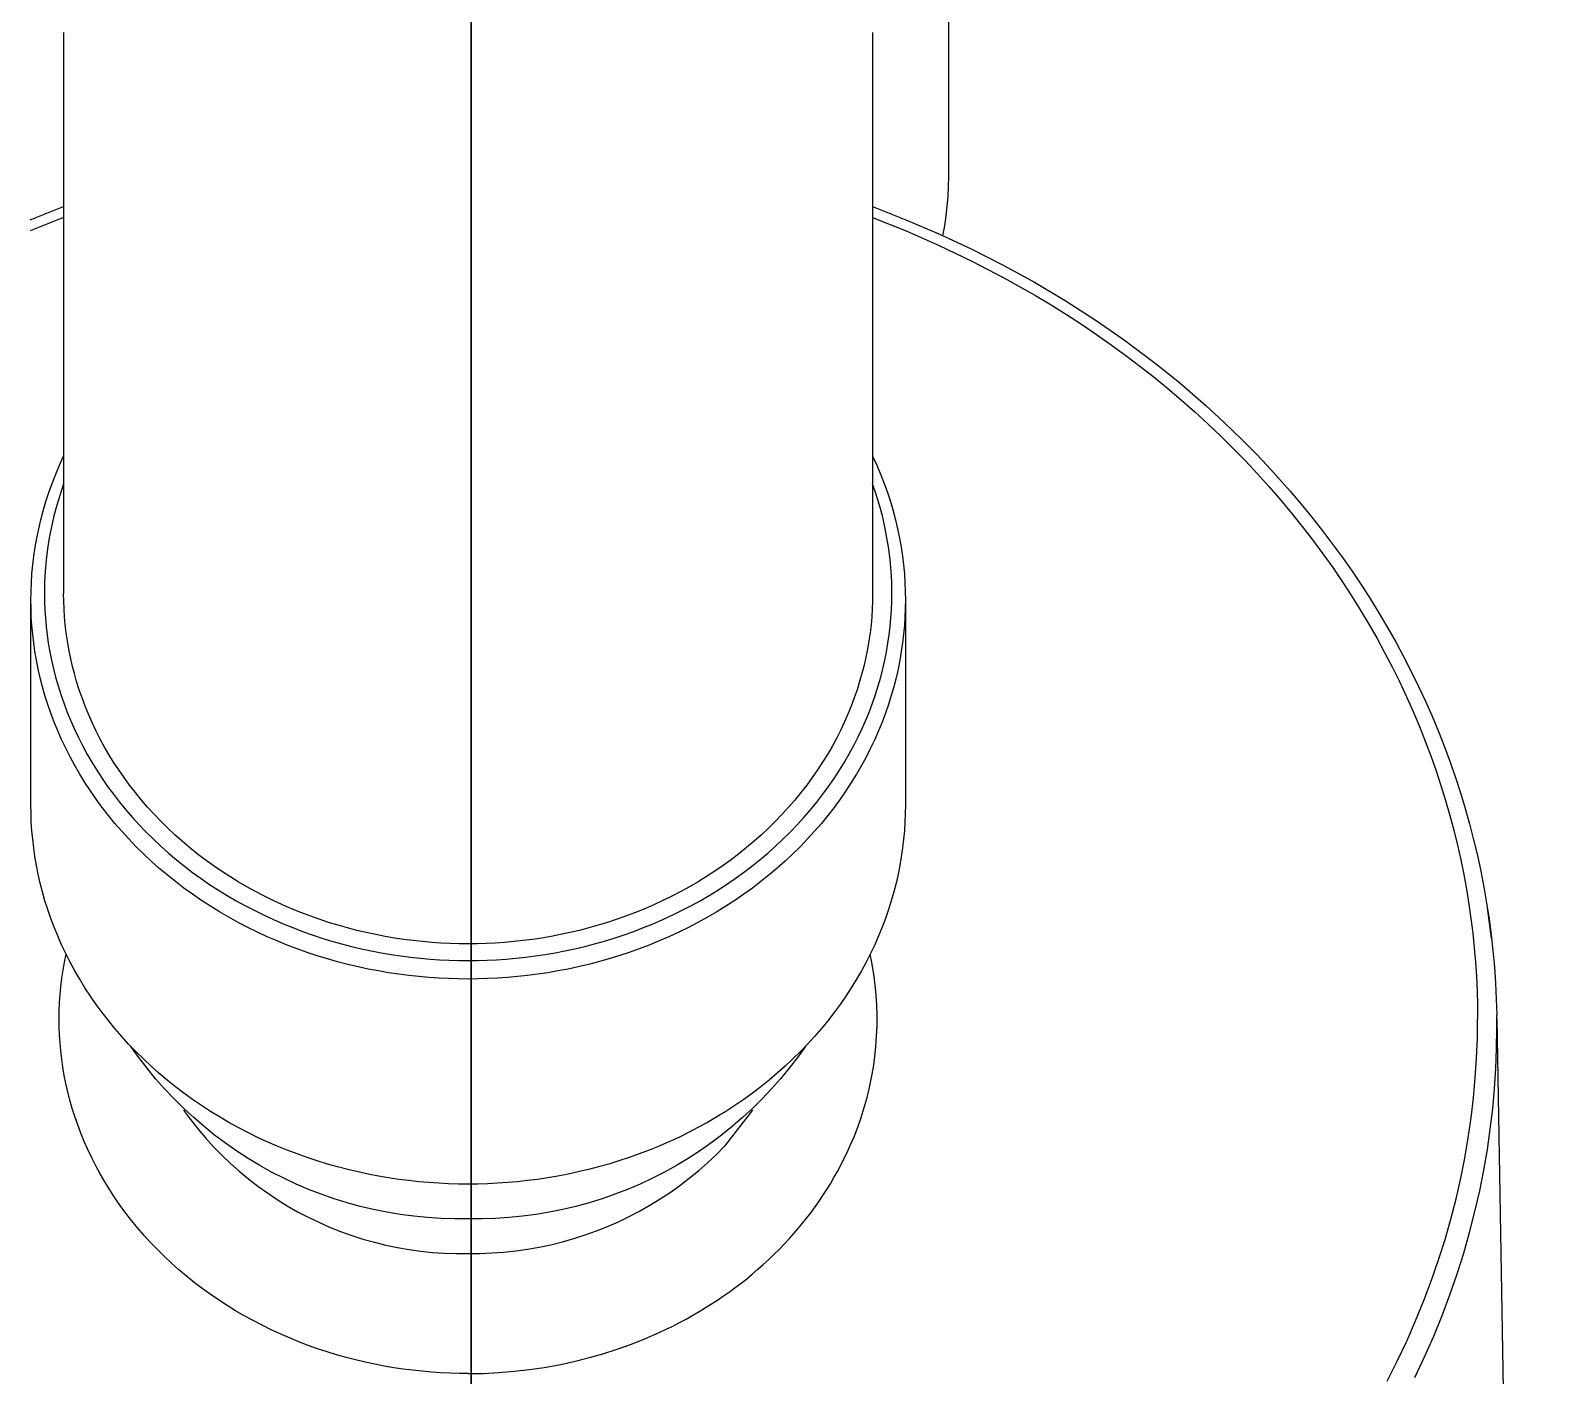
# Model space of a CAD drawing. Header units: metres. Extents: x 198 to 412, y -54 to 17.
# Drawn here: x 253.1677 to 253.20731, y -23.24441 to -23.20952 of the extents above; entities that cross this region are included whole.
import ezdxf

# ---------------------------------------------------------------- set-up
doc = ezdxf.new("R2010")
doc.units = ezdxf.units.M
doc.header["$LTSCALE"] = 10
doc.layers.add('02', color=2, linetype='Continuous')
doc.layers.add('TM-REVEST', color=252, linetype='Continuous')

# ---------------------------------------------------------------- blocks, each defined once
blk = doc.blocks.new('A$C4ADF6893')
for p, q in [((0.012469, -0.138637), (0.012469, -0.15002)), ((-0.0105, -0.14628), (-0.0105, -0.160833)), ((0.0105, -0.14628), (0.0105, -0.160833)), ((0.012469, -0.15002), (0.012465, -0.150276)), ((0.012465, -0.150276), (0.012452, -0.150532)), ((-0.011369, -0.151138), (-0.0105, -0.150799)), ((0.0105, -0.150799), (0.011365, -0.151137)), ((0.01243, -0.150786), (0.012401, -0.151041)), ((0.012452, -0.150532), (0.01243, -0.150786)), ((-0.0105, -0.151084), (-0.011369, -0.151429)), ((0.0105, -0.151084), (0.011369, -0.151429)), ((0.011365, -0.151137), (0.012219, -0.151502)), ((0.012363, -0.151294), (0.012316, -0.151545)), ((0.012401, -0.151041), (0.012363, -0.151294)), ((0.011369, -0.151429), (0.012229, -0.151805)), ((0.012219, -0.151502), (0.01306, -0.151894)), ((0.012229, -0.151805), (0.013077, -0.15221)), ((0.01306, -0.151894), (0.013888, -0.152315)), ((0.013077, -0.15221), (0.01391, -0.152644)), ((0.013888, -0.152315), (0.014701, -0.152762)), ((0.01391, -0.152644), (0.014728, -0.153106)), ((0.014701, -0.152762), (0.015498, -0.153237)), ((0.014728, -0.153106), (0.015131, -0.153348)), ((0.015498, -0.153237), (0.016279, -0.153739)), ((0.015131, -0.153348), (0.015529, -0.153597)), ((0.015529, -0.153597), (0.015922, -0.153852)), ((0.015922, -0.153852), (0.01631, -0.154114)), ((0.016279, -0.153739), (0.016662, -0.154)), ((0.016662, -0.154), (0.017041, -0.154267)), ((0.01631, -0.154114), (0.016692, -0.154383)), ((0.016692, -0.154383), (0.017069, -0.154658)), ((0.017041, -0.154267), (0.017766, -0.154808)), ((0.017069, -0.154658), (0.01744, -0.154939)), ((0.017766, -0.154808), (0.018121, -0.155088)), ((0.01744, -0.154939), (0.017806, -0.155226)), ((0.017806, -0.155226), (0.018165, -0.15552)), ((0.018121, -0.155088), (0.018471, -0.155374)), ((0.018165, -0.15552), (0.018517, -0.155819)), ((0.018471, -0.155374), (0.018816, -0.155666)), ((0.018816, -0.155666), (0.019156, -0.155965)), ((0.018517, -0.155819), (0.018863, -0.156124)), ((0.019156, -0.155965), (0.01949, -0.156269)), ((0.018863, -0.156124), (0.019203, -0.156435)), ((0.019203, -0.156435), (0.019535, -0.156751)), ((0.01949, -0.156269), (0.019819, -0.15658)), ((0.019535, -0.156751), (0.01986, -0.157072)), ((0.019819, -0.15658), (0.020134, -0.156889)), ((0.01986, -0.157072), (0.020178, -0.157398)), ((0.020134, -0.156889), (0.020444, -0.157203)), ((0.020444, -0.157203), (0.020749, -0.157524)), ((-0.010706, -0.157744), (-0.010607, -0.157509)), ((-0.010607, -0.157509), (-0.0105, -0.157275)), ((0.0105, -0.157275), (0.010607, -0.157509)), ((0.010607, -0.157509), (0.010706, -0.157744)), ((0.020178, -0.157398), (0.020489, -0.157729)), ((0.020749, -0.157524), (0.021047, -0.157849)), ((-0.010883, -0.158216), (-0.010798, -0.15798)), ((-0.010798, -0.15798), (-0.010706, -0.157744)), ((-0.0105, -0.157993), (-0.010594, -0.158267)), ((0.010594, -0.158267), (0.0105, -0.157993)), ((0.010706, -0.157744), (0.010798, -0.15798)), ((0.010798, -0.15798), (0.010883, -0.158216)), ((0.020489, -0.157729), (0.020792, -0.158065)), ((0.021047, -0.157849), (0.021339, -0.158181)), ((-0.01096, -0.158453), (-0.010883, -0.158216)), ((-0.010594, -0.158267), (-0.010678, -0.158544)), ((0.010678, -0.158544), (0.010594, -0.158267)), ((0.010883, -0.158216), (0.01096, -0.158453)), ((0.020792, -0.158065), (0.021087, -0.158405)), ((0.021087, -0.158405), (0.021375, -0.158749)), ((0.021339, -0.158181), (0.021625, -0.158517)), ((-0.011092, -0.158926), (-0.01103, -0.158689)), ((-0.01103, -0.158689), (-0.01096, -0.158453)), ((-0.010753, -0.158824), (-0.010818, -0.159107)), ((-0.010678, -0.158544), (-0.010753, -0.158824)), ((0.010753, -0.158824), (0.010678, -0.158544)), ((0.010818, -0.159107), (0.010753, -0.158824)), ((0.01096, -0.158453), (0.01103, -0.158689)), ((0.01103, -0.158689), (0.011092, -0.158926)), ((0.021375, -0.158749), (0.021654, -0.159097)), ((0.021625, -0.158517), (0.021905, -0.158859)), ((-0.011197, -0.159397), (-0.011148, -0.159161)), ((-0.011148, -0.159161), (-0.011092, -0.158926)), ((-0.010818, -0.159107), (-0.010873, -0.159391)), ((0.010873, -0.159391), (0.010818, -0.159107)), ((0.011092, -0.158926), (0.011148, -0.159161)), ((0.011148, -0.159161), (0.011197, -0.159397)), ((0.021654, -0.159097), (0.021926, -0.15945)), ((0.021905, -0.158859), (0.022178, -0.159206)), ((0.022178, -0.159206), (0.022441, -0.159552)), ((-0.011273, -0.159864), (-0.011238, -0.159631)), ((-0.011238, -0.159631), (-0.011197, -0.159397)), ((-0.010873, -0.159391), (-0.010919, -0.159677)), ((0.010919, -0.159677), (0.010873, -0.159391)), ((0.011197, -0.159397), (0.011238, -0.159631)), ((0.011238, -0.159631), (0.011273, -0.159864)), ((0.021926, -0.15945), (0.02219, -0.159806)), ((0.022441, -0.159552), (0.022697, -0.159904)), ((-0.011301, -0.160096), (-0.011273, -0.159864)), ((-0.010954, -0.159965), (-0.010979, -0.160254)), ((-0.010919, -0.159677), (-0.010954, -0.159965)), ((0.010954, -0.159965), (0.010919, -0.159677)), ((0.010979, -0.160254), (0.010954, -0.159965)), ((0.011273, -0.159864), (0.011301, -0.160096)), ((0.02219, -0.159806), (0.022445, -0.160165)), ((0.022697, -0.159904), (0.022946, -0.16026)), ((-0.011338, -0.160556), (-0.011323, -0.160327)), ((-0.011323, -0.160327), (-0.011301, -0.160096)), ((-0.010979, -0.160254), (-0.010995, -0.160543)), ((0.010995, -0.160543), (0.010979, -0.160254)), ((0.011301, -0.160096), (0.011323, -0.160327)), ((0.011323, -0.160327), (0.011338, -0.160556)), ((0.022445, -0.160165), (0.022692, -0.160527)), ((0.022946, -0.16026), (0.023188, -0.160621)), ((-0.01135, -0.161008), (-0.011347, -0.160783)), ((-0.011347, -0.160783), (-0.011338, -0.160556)), ((-0.010995, -0.160543), (-0.011, -0.160833)), ((0.011, -0.160833), (0.010995, -0.160543)), ((0.011338, -0.160556), (0.011347, -0.160783)), ((0.011347, -0.160783), (0.01135, -0.161008)), ((0.022692, -0.160527), (0.02293, -0.160893)), ((0.023188, -0.160621), (0.023423, -0.160986)), ((-0.011347, -0.161226), (-0.01135, -0.161008)), ((-0.01135, -0.16633), (-0.01135, -0.161117)), ((-0.011, -0.160833), (-0.010997, -0.161044)), ((-0.010997, -0.161044), (-0.010989, -0.161258)), ((-0.010497, -0.161035), (-0.0105, -0.160833)), ((-0.01049, -0.161238), (-0.010497, -0.161035)), ((0.010497, -0.161035), (0.01049, -0.161238)), ((0.0105, -0.160833), (0.010497, -0.161035)), ((0.010989, -0.161258), (0.010997, -0.161044)), ((0.010997, -0.161044), (0.011, -0.160833)), ((0.01135, -0.161008), (0.011347, -0.161226)), ((0.01135, -0.161117), (0.01135, -0.16633)), ((0.02293, -0.160893), (0.02316, -0.161261)), ((0.023423, -0.160986), (0.023651, -0.161356)), ((-0.011339, -0.161446), (-0.011347, -0.161226)), ((-0.011324, -0.161668), (-0.011339, -0.161446)), ((-0.010989, -0.161258), (-0.010975, -0.161472)), ((-0.010975, -0.161472), (-0.010956, -0.161689)), ((-0.010476, -0.161443), (-0.01049, -0.161238)), ((-0.010458, -0.16165), (-0.010476, -0.161443)), ((0.010476, -0.161443), (0.010458, -0.16165)), ((0.01049, -0.161238), (0.010476, -0.161443)), ((0.010956, -0.161689), (0.010975, -0.161472)), ((0.010975, -0.161472), (0.010989, -0.161258)), ((0.011339, -0.161446), (0.011324, -0.161668)), ((0.011347, -0.161226), (0.011339, -0.161446)), ((0.02316, -0.161261), (0.023382, -0.161632)), ((0.023651, -0.161356), (0.023872, -0.161731)), ((-0.011304, -0.161891), (-0.011324, -0.161668)), ((-0.011278, -0.162116), (-0.011304, -0.161891)), ((-0.010956, -0.161689), (-0.01093, -0.161907)), ((-0.01093, -0.161907), (-0.010898, -0.162126)), ((-0.010433, -0.161858), (-0.010458, -0.16165)), ((-0.010403, -0.162067), (-0.010433, -0.161858)), ((0.010433, -0.161858), (0.010403, -0.162067)), ((0.010458, -0.16165), (0.010433, -0.161858)), ((0.010898, -0.162126), (0.01093, -0.161907)), ((0.01093, -0.161907), (0.010956, -0.161689)), ((0.011304, -0.161891), (0.011278, -0.162116)), ((0.011324, -0.161668), (0.011304, -0.161891)), ((0.023382, -0.161632), (0.023595, -0.162005)), ((0.023595, -0.162005), (0.0238, -0.162381)), ((0.023872, -0.161731), (0.024086, -0.162109)), ((-0.011245, -0.162342), (-0.011278, -0.162116)), ((-0.011206, -0.162569), (-0.011245, -0.162342)), ((-0.010898, -0.162126), (-0.01086, -0.162346)), ((-0.01086, -0.162346), (-0.010816, -0.162566)), ((-0.010367, -0.162277), (-0.010403, -0.162067)), ((-0.010325, -0.162488), (-0.010367, -0.162277)), ((0.010367, -0.162277), (0.010325, -0.162488)), ((0.010403, -0.162067), (0.010367, -0.162277)), ((0.010816, -0.162566), (0.01086, -0.162346)), ((0.01086, -0.162346), (0.010898, -0.162126)), ((0.011245, -0.162342), (0.011206, -0.162569)), ((0.011278, -0.162116), (0.011245, -0.162342)), ((0.0238, -0.162381), (0.023996, -0.162758)), ((0.024086, -0.162109), (0.024288, -0.162484)), ((-0.011161, -0.162797), (-0.011206, -0.162569)), ((-0.011108, -0.163025), (-0.011161, -0.162797)), ((-0.010816, -0.162566), (-0.010766, -0.162788)), ((-0.010766, -0.162788), (-0.010709, -0.16301)), ((-0.010277, -0.162699), (-0.010325, -0.162488)), ((-0.010222, -0.162911), (-0.010277, -0.162699)), ((0.010277, -0.162699), (0.010222, -0.162911)), ((0.010325, -0.162488), (0.010277, -0.162699)), ((0.010709, -0.16301), (0.010766, -0.162788)), ((0.010766, -0.162788), (0.010816, -0.162566)), ((0.011161, -0.162797), (0.011108, -0.163025)), ((0.011206, -0.162569), (0.011161, -0.162797)), ((0.023996, -0.162758), (0.024183, -0.163137)), ((0.024288, -0.162484), (0.024483, -0.162863)), ((-0.01105, -0.163254), (-0.011108, -0.163025)), ((-0.010709, -0.16301), (-0.010645, -0.163232)), ((-0.010162, -0.163123), (-0.010222, -0.162911)), ((-0.010095, -0.163335), (-0.010162, -0.163123)), ((0.010162, -0.163123), (0.010095, -0.163335)), ((0.010222, -0.162911), (0.010162, -0.163123)), ((0.010645, -0.163232), (0.010709, -0.16301)), ((0.011108, -0.163025), (0.01105, -0.163254)), ((0.024183, -0.163137), (0.024362, -0.163518)), ((0.024483, -0.162863), (0.02467, -0.163246)), ((-0.010984, -0.163483), (-0.01105, -0.163254)), ((-0.010912, -0.163713), (-0.010984, -0.163483)), ((-0.010645, -0.163232), (-0.010575, -0.163454)), ((-0.010575, -0.163454), (-0.010499, -0.163677)), ((-0.010021, -0.163547), (-0.010095, -0.163335)), ((-0.009942, -0.163759), (-0.010021, -0.163547)), ((0.010021, -0.163547), (0.009942, -0.163759)), ((0.010095, -0.163335), (0.010021, -0.163547)), ((0.010499, -0.163677), (0.010575, -0.163454)), ((0.010575, -0.163454), (0.010645, -0.163232)), ((0.010984, -0.163483), (0.010912, -0.163713)), ((0.01105, -0.163254), (0.010984, -0.163483)), ((0.024362, -0.163518), (0.024532, -0.1639)), ((0.02467, -0.163246), (0.024849, -0.163632)), ((-0.010833, -0.163942), (-0.010912, -0.163713)), ((-0.010746, -0.164171), (-0.010833, -0.163942)), ((-0.010499, -0.163677), (-0.010415, -0.163898)), ((-0.010415, -0.163898), (-0.010325, -0.16412)), ((-0.009855, -0.16397), (-0.009942, -0.163759)), ((-0.009763, -0.16418), (-0.009855, -0.16397)), ((0.009855, -0.16397), (0.009763, -0.16418)), ((0.009942, -0.163759), (0.009855, -0.16397)), ((0.010325, -0.16412), (0.010415, -0.163898)), ((0.010415, -0.163898), (0.010499, -0.163677)), ((0.010833, -0.163942), (0.010746, -0.164171)), ((0.010912, -0.163713), (0.010833, -0.163942)), ((0.024532, -0.1639), (0.024693, -0.164283)), ((0.024849, -0.163632), (0.025021, -0.164022)), ((-0.010653, -0.164399), (-0.010746, -0.164171)), ((-0.010325, -0.16412), (-0.010228, -0.16434)), ((-0.010228, -0.16434), (-0.010124, -0.164559)), ((-0.009664, -0.16439), (-0.009763, -0.16418)), ((0.009763, -0.16418), (0.009664, -0.16439)), ((0.010124, -0.164559), (0.010228, -0.16434)), ((0.010228, -0.16434), (0.010325, -0.16412)), ((0.010746, -0.164171), (0.010653, -0.164399)), ((0.024693, -0.164283), (0.024846, -0.164666)), ((0.025021, -0.164022), (0.025186, -0.164415)), ((-0.010553, -0.164626), (-0.010653, -0.164399)), ((-0.010446, -0.164853), (-0.010553, -0.164626)), ((-0.010124, -0.164559), (-0.010013, -0.164777)), ((-0.010013, -0.164777), (-0.009895, -0.164994)), ((-0.009558, -0.164598), (-0.009664, -0.16439)), ((-0.009446, -0.164805), (-0.009558, -0.164598)), ((0.009558, -0.164598), (0.009446, -0.164805)), ((0.009664, -0.16439), (0.009558, -0.164598)), ((0.009895, -0.164994), (0.010013, -0.164777)), ((0.010013, -0.164777), (0.010124, -0.164559)), ((0.010553, -0.164626), (0.010446, -0.164853)), ((0.010653, -0.164399), (0.010553, -0.164626)), ((0.024846, -0.164666), (0.024991, -0.165051)), ((0.025186, -0.164415), (0.025342, -0.164812)), ((-0.010332, -0.165078), (-0.010446, -0.164853)), ((-0.01021, -0.165301), (-0.010332, -0.165078)), ((-0.009895, -0.164994), (-0.009771, -0.165209)), ((-0.009327, -0.16501), (-0.009446, -0.164805)), ((-0.009202, -0.165213), (-0.009327, -0.16501)), ((0.009327, -0.16501), (0.009202, -0.165213)), ((0.009446, -0.164805), (0.009327, -0.16501)), ((0.009771, -0.165209), (0.009895, -0.164994)), ((0.010332, -0.165078), (0.01021, -0.165301)), ((0.010446, -0.164853), (0.010332, -0.165078)), ((0.024991, -0.165051), (0.025127, -0.165436)), ((0.025342, -0.164812), (0.02549, -0.165211)), ((-0.010082, -0.165523), (-0.01021, -0.165301)), ((-0.009947, -0.165743), (-0.010082, -0.165523)), ((-0.009771, -0.165209), (-0.00964, -0.165422)), ((-0.00964, -0.165422), (-0.009502, -0.165632)), ((-0.00907, -0.165414), (-0.009202, -0.165213)), ((-0.008933, -0.165613), (-0.00907, -0.165414)), ((0.00907, -0.165414), (0.008933, -0.165613)), ((0.009202, -0.165213), (0.00907, -0.165414)), ((0.009502, -0.165632), (0.00964, -0.165422)), ((0.00964, -0.165422), (0.009771, -0.165209)), ((0.010082, -0.165523), (0.009947, -0.165743)), ((0.01021, -0.165301), (0.010082, -0.165523)), ((0.025127, -0.165436), (0.025254, -0.165821)), ((0.02549, -0.165211), (0.025628, -0.165608)), ((-0.009805, -0.16596), (-0.009947, -0.165743)), ((-0.009656, -0.166175), (-0.009805, -0.16596)), ((-0.009502, -0.165632), (-0.009358, -0.165841)), ((-0.009358, -0.165841), (-0.009207, -0.166046)), ((-0.008788, -0.165809), (-0.008933, -0.165613)), ((-0.008638, -0.166003), (-0.008788, -0.165809)), ((0.008788, -0.165809), (0.008638, -0.166003)), ((0.008933, -0.165613), (0.008788, -0.165809)), ((0.009207, -0.166046), (0.009358, -0.165841)), ((0.009358, -0.165841), (0.009502, -0.165632)), ((0.009805, -0.16596), (0.009656, -0.166175)), ((0.009947, -0.165743), (0.009805, -0.16596)), ((0.025254, -0.165821), (0.025373, -0.166207)), ((0.025628, -0.165608), (0.025759, -0.166008)), ((-0.011347, -0.166548), (-0.01135, -0.16633)), ((-0.0095, -0.166387), (-0.009656, -0.166175)), ((-0.009207, -0.166046), (-0.00905, -0.166249)), ((-0.00905, -0.166249), (-0.008886, -0.166449)), ((-0.008482, -0.166194), (-0.008638, -0.166003)), ((-0.00832, -0.166381), (-0.008482, -0.166194)), ((0.008482, -0.166194), (0.00832, -0.166381)), ((0.008638, -0.166003), (0.008482, -0.166194)), ((0.008886, -0.166449), (0.00905, -0.166249)), ((0.00905, -0.166249), (0.009207, -0.166046)), ((0.009656, -0.166175), (0.0095, -0.166387)), ((0.01135, -0.16633), (0.011347, -0.166548)), ((0.025373, -0.166207), (0.025484, -0.166592)), ((0.025759, -0.166008), (0.025881, -0.166411)), ((-0.011339, -0.166769), (-0.011347, -0.166548)), ((-0.009338, -0.166597), (-0.0095, -0.166387)), ((-0.009169, -0.166803), (-0.009338, -0.166597)), ((-0.008886, -0.166449), (-0.008716, -0.166645)), ((-0.008716, -0.166645), (-0.00854, -0.166838)), ((-0.008152, -0.166565), (-0.00832, -0.166381)), ((-0.007978, -0.166746), (-0.008152, -0.166565)), ((-0.007799, -0.166922), (-0.007978, -0.166746)), ((0.007978, -0.166746), (0.007799, -0.166922)), ((0.008152, -0.166565), (0.007978, -0.166746)), ((0.00832, -0.166381), (0.008152, -0.166565)), ((0.00854, -0.166838), (0.008716, -0.166645)), ((0.008716, -0.166645), (0.008886, -0.166449)), ((0.009338, -0.166597), (0.009169, -0.166803)), ((0.0095, -0.166387), (0.009338, -0.166597)), ((0.011347, -0.166548), (0.011339, -0.166769)), ((0.025484, -0.166592), (0.025586, -0.166977)), ((0.025881, -0.166411), (0.025995, -0.166815)), ((-0.011324, -0.16699), (-0.011339, -0.166769)), ((-0.011304, -0.167214), (-0.011324, -0.16699)), ((-0.008993, -0.167005), (-0.009169, -0.166803)), ((-0.008812, -0.167204), (-0.008993, -0.167005)), ((-0.00854, -0.166838), (-0.008358, -0.167027)), ((-0.008358, -0.167027), (-0.00817, -0.167212)), ((-0.007614, -0.167095), (-0.007799, -0.166922)), ((-0.007425, -0.167264), (-0.007614, -0.167095)), ((0.007614, -0.167095), (0.007425, -0.167264)), ((0.007799, -0.166922), (0.007614, -0.167095)), ((0.00817, -0.167212), (0.008358, -0.167027)), ((0.008358, -0.167027), (0.00854, -0.166838)), ((0.008993, -0.167005), (0.008812, -0.167204)), ((0.009169, -0.166803), (0.008993, -0.167005)), ((0.011324, -0.16699), (0.011304, -0.167214)), ((0.011339, -0.166769), (0.011324, -0.16699)), ((0.025586, -0.166977), (0.02568, -0.167362)), ((0.025995, -0.166815), (0.026101, -0.167223)), ((-0.011278, -0.167438), (-0.011304, -0.167214)), ((-0.011245, -0.167664), (-0.011278, -0.167438)), ((-0.008624, -0.167399), (-0.008812, -0.167204)), ((-0.00843, -0.16759), (-0.008624, -0.167399)), ((-0.00817, -0.167212), (-0.007977, -0.167393)), ((-0.007977, -0.167393), (-0.007778, -0.16757)), ((-0.00723, -0.167428), (-0.007425, -0.167264)), ((-0.007031, -0.167588), (-0.00723, -0.167428)), ((0.00723, -0.167428), (0.007031, -0.167588)), ((0.007425, -0.167264), (0.00723, -0.167428)), ((0.007778, -0.16757), (0.007977, -0.167393)), ((0.007977, -0.167393), (0.00817, -0.167212)), ((0.008624, -0.167399), (0.00843, -0.16759)), ((0.008812, -0.167204), (0.008624, -0.167399)), ((0.011278, -0.167438), (0.011245, -0.167664)), ((0.011304, -0.167214), (0.011278, -0.167438)), ((0.02568, -0.167362), (0.025766, -0.167746)), ((0.026101, -0.167223), (0.026198, -0.167632)), ((-0.011206, -0.167891), (-0.011245, -0.167664)), ((-0.011161, -0.168119), (-0.011206, -0.167891)), ((-0.008231, -0.167777), (-0.00843, -0.16759)), ((-0.008026, -0.167959), (-0.008231, -0.167777)), ((-0.007778, -0.16757), (-0.007574, -0.167742)), ((-0.007574, -0.167742), (-0.007365, -0.167909)), ((-0.007365, -0.167909), (-0.007152, -0.168072)), ((-0.006826, -0.167743), (-0.007031, -0.167588)), ((-0.006618, -0.167893), (-0.006826, -0.167743)), ((-0.006406, -0.168039), (-0.006618, -0.167893)), ((0.006618, -0.167893), (0.006406, -0.168039)), ((0.006826, -0.167743), (0.006618, -0.167893)), ((0.007031, -0.167588), (0.006826, -0.167743)), ((0.007152, -0.168072), (0.007365, -0.167909)), ((0.007365, -0.167909), (0.007574, -0.167742)), ((0.007574, -0.167742), (0.007778, -0.16757)), ((0.008231, -0.167777), (0.008026, -0.167959)), ((0.00843, -0.16759), (0.008231, -0.167777)), ((0.011206, -0.167891), (0.011161, -0.168119)), ((0.011245, -0.167664), (0.011206, -0.167891)), ((0.025766, -0.167746), (0.025844, -0.168129)), ((0.026198, -0.167632), (0.026287, -0.168043)), ((-0.011108, -0.168348), (-0.011161, -0.168119)), ((-0.01105, -0.168577), (-0.011108, -0.168348)), ((-0.007815, -0.168137), (-0.008026, -0.167959)), ((-0.0076, -0.16831), (-0.007815, -0.168137)), ((-0.007379, -0.168477), (-0.0076, -0.16831)), ((-0.007152, -0.168072), (-0.006933, -0.16823)), ((-0.006933, -0.16823), (-0.006711, -0.168382)), ((-0.006189, -0.168179), (-0.006406, -0.168039)), ((-0.005969, -0.168315), (-0.006189, -0.168179)), ((-0.005746, -0.168445), (-0.005969, -0.168315)), ((0.005969, -0.168315), (0.005746, -0.168445)), ((0.006189, -0.168179), (0.005969, -0.168315)), ((0.006406, -0.168039), (0.006189, -0.168179)), ((0.006711, -0.168382), (0.006933, -0.16823)), ((0.006933, -0.16823), (0.007152, -0.168072)), ((0.0076, -0.16831), (0.007379, -0.168477)), ((0.007815, -0.168137), (0.0076, -0.16831)), ((0.008026, -0.167959), (0.007815, -0.168137)), ((0.011108, -0.168348), (0.01105, -0.168577)), ((0.011161, -0.168119), (0.011108, -0.168348)), ((0.025844, -0.168129), (0.025914, -0.168511)), ((0.026287, -0.168043), (0.026368, -0.168456)), ((-0.010984, -0.168806), (-0.01105, -0.168577)), ((-0.007154, -0.16864), (-0.007379, -0.168477)), ((-0.006924, -0.168797), (-0.007154, -0.16864)), ((-0.006711, -0.168382), (-0.006484, -0.168529)), ((-0.006484, -0.168529), (-0.006253, -0.168671)), ((-0.006253, -0.168671), (-0.006019, -0.168807)), ((-0.005519, -0.16857), (-0.005746, -0.168445)), ((-0.005289, -0.168689), (-0.005519, -0.16857)), ((-0.005057, -0.168803), (-0.005289, -0.168689)), ((0.005289, -0.168689), (0.005057, -0.168803)), ((0.005519, -0.16857), (0.005289, -0.168689)), ((0.005746, -0.168445), (0.005519, -0.16857)), ((0.006019, -0.168807), (0.006253, -0.168671)), ((0.006253, -0.168671), (0.006484, -0.168529)), ((0.006484, -0.168529), (0.006711, -0.168382)), ((0.007154, -0.16864), (0.006924, -0.168797)), ((0.007379, -0.168477), (0.007154, -0.16864)), ((0.01105, -0.168577), (0.010984, -0.168806)), ((0.025914, -0.168511), (0.025977, -0.168892)), ((0.026368, -0.168456), (0.026439, -0.168867)), ((-0.010912, -0.169035), (-0.010984, -0.168806)), ((-0.010833, -0.169265), (-0.010912, -0.169035)), ((-0.00669, -0.168949), (-0.006924, -0.168797)), ((-0.006452, -0.169095), (-0.00669, -0.168949)), ((-0.006211, -0.169236), (-0.006452, -0.169095)), ((-0.006019, -0.168807), (-0.005782, -0.168938)), ((-0.005782, -0.168938), (-0.005541, -0.169063)), ((-0.005541, -0.169063), (-0.005298, -0.169183)), ((-0.004823, -0.168911), (-0.005057, -0.168803)), ((-0.004586, -0.169014), (-0.004823, -0.168911)), ((-0.004347, -0.169111), (-0.004586, -0.169014)), ((-0.004107, -0.169203), (-0.004347, -0.169111)), ((0.004347, -0.169111), (0.004107, -0.169203)), ((0.004586, -0.169014), (0.004347, -0.169111)), ((0.004823, -0.168911), (0.004586, -0.169014)), ((0.005057, -0.168803), (0.004823, -0.168911)), ((0.005298, -0.169183), (0.005541, -0.169063)), ((0.005541, -0.169063), (0.005782, -0.168938)), ((0.005782, -0.168938), (0.006019, -0.168807)), ((0.006452, -0.169095), (0.006211, -0.169236)), ((0.00669, -0.168949), (0.006452, -0.169095)), ((0.006924, -0.168797), (0.00669, -0.168949)), ((0.010912, -0.169035), (0.010833, -0.169265)), ((0.010984, -0.168806), (0.010912, -0.169035)), ((0.025977, -0.168892), (0.026031, -0.169271)), ((0.026439, -0.168867), (0.026502, -0.16928)), ((0.026567, -0.169781), (0.026458, -0.168988)), ((-0.010746, -0.169493), (-0.010833, -0.169265)), ((-0.010653, -0.169722), (-0.010746, -0.169493)), ((-0.005966, -0.169371), (-0.006211, -0.169236)), ((-0.005718, -0.1695), (-0.005966, -0.169371)), ((-0.005467, -0.169623), (-0.005718, -0.1695)), ((-0.005298, -0.169183), (-0.005052, -0.169296)), ((-0.005052, -0.169296), (-0.004804, -0.169404)), ((-0.004804, -0.169404), (-0.004554, -0.169506)), ((-0.004554, -0.169506), (-0.004302, -0.169602)), ((-0.003865, -0.169289), (-0.004107, -0.169203)), ((-0.003622, -0.169369), (-0.003865, -0.169289)), ((-0.003378, -0.169444), (-0.003622, -0.169369)), ((-0.003134, -0.169513), (-0.003378, -0.169444)), ((-0.002889, -0.169576), (-0.003134, -0.169513)), ((0.003134, -0.169513), (0.002889, -0.169576)), ((0.003378, -0.169444), (0.003134, -0.169513)), ((0.003622, -0.169369), (0.003378, -0.169444)), ((0.003865, -0.169289), (0.003622, -0.169369)), ((0.004107, -0.169203), (0.003865, -0.169289)), ((0.004302, -0.169602), (0.004554, -0.169506)), ((0.004554, -0.169506), (0.004804, -0.169404)), ((0.004804, -0.169404), (0.005052, -0.169296)), ((0.005052, -0.169296), (0.005298, -0.169183)), ((0.005718, -0.1695), (0.005467, -0.169623)), ((0.005966, -0.169371), (0.005718, -0.1695)), ((0.006211, -0.169236), (0.005966, -0.169371)), ((0.010746, -0.169493), (0.010653, -0.169722)), ((0.010833, -0.169265), (0.010746, -0.169493)), ((0.026031, -0.169271), (0.026078, -0.16965)), ((0.026502, -0.16928), (0.026557, -0.169694)), ((-0.010553, -0.169949), (-0.010653, -0.169722)), ((-0.005213, -0.16974), (-0.005467, -0.169623)), ((-0.004957, -0.169851), (-0.005213, -0.16974)), ((-0.004699, -0.169957), (-0.004957, -0.169851)), ((-0.004302, -0.169602), (-0.004049, -0.169692)), ((-0.004049, -0.169692), (-0.003795, -0.169776)), ((-0.003795, -0.169776), (-0.003539, -0.169854)), ((-0.003539, -0.169854), (-0.003283, -0.169926)), ((-0.003283, -0.169926), (-0.003027, -0.169993)), ((-0.002644, -0.169634), (-0.002889, -0.169576)), ((-0.002399, -0.169687), (-0.002644, -0.169634)), ((-0.002155, -0.169734), (-0.002399, -0.169687)), ((-0.001911, -0.169776), (-0.002155, -0.169734)), ((-0.001667, -0.169812), (-0.001911, -0.169776)), ((-0.001425, -0.169843), (-0.001667, -0.169812)), ((-0.001183, -0.169869), (-0.001425, -0.169843)), ((-0.000943, -0.169891), (-0.001183, -0.169869)), ((-0.000705, -0.169907), (-0.000943, -0.169891)), ((-0.000468, -0.169918), (-0.000705, -0.169907)), ((-0.000233, -0.169925), (-0.000468, -0.169918)), ((0, -0.169927), (-0.000233, -0.169925)), ((0.000233, -0.169925), (0, -0.169927)), ((0.000468, -0.169918), (0.000233, -0.169925)), ((0.000705, -0.169907), (0.000468, -0.169918)), ((0.000943, -0.169891), (0.000705, -0.169907)), ((0.001183, -0.169869), (0.000943, -0.169891)), ((0.001425, -0.169843), (0.001183, -0.169869)), ((0.001667, -0.169812), (0.001425, -0.169843)), ((0.001911, -0.169776), (0.001667, -0.169812)), ((0.002155, -0.169734), (0.001911, -0.169776)), ((0.002399, -0.169687), (0.002155, -0.169734)), ((0.002644, -0.169634), (0.002399, -0.169687)), ((0.002889, -0.169576), (0.002644, -0.169634)), ((0.003027, -0.169993), (0.003283, -0.169926)), ((0.003283, -0.169926), (0.003539, -0.169854)), ((0.003539, -0.169854), (0.003795, -0.169776)), ((0.003795, -0.169776), (0.004049, -0.169692)), ((0.004049, -0.169692), (0.004302, -0.169602)), ((0.004957, -0.169851), (0.004699, -0.169957)), ((0.005213, -0.16974), (0.004957, -0.169851)), ((0.005467, -0.169623), (0.005213, -0.16974)), ((0.010653, -0.169722), (0.010553, -0.169949)), ((0.026078, -0.16965), (0.026117, -0.170026)), ((0.026557, -0.169694), (0.026603, -0.170109)), ((-0.010446, -0.170175), (-0.010553, -0.169949)), ((-0.010479, -0.170401), (-0.010437, -0.170193)), ((-0.010332, -0.1704), (-0.010446, -0.170175)), ((-0.004439, -0.170055), (-0.004699, -0.169957)), ((-0.004178, -0.170148), (-0.004439, -0.170055)), ((-0.003915, -0.170235), (-0.004178, -0.170148)), ((-0.003652, -0.170316), (-0.003915, -0.170235)), ((-0.003388, -0.17039), (-0.003652, -0.170316)), ((-0.003027, -0.169993), (-0.00277, -0.170053)), ((-0.00277, -0.170053), (-0.002514, -0.170108)), ((-0.002514, -0.170108), (-0.002257, -0.170158)), ((-0.002257, -0.170158), (-0.002002, -0.170201)), ((-0.002002, -0.170201), (-0.001747, -0.17024)), ((-0.001747, -0.17024), (-0.001493, -0.170272)), ((-0.001493, -0.170272), (-0.00124, -0.1703)), ((-0.00124, -0.1703), (-0.000988, -0.170322)), ((-0.000988, -0.170322), (-0.000739, -0.170339)), ((0.000739, -0.170339), (0.000988, -0.170322)), ((0.000988, -0.170322), (0.00124, -0.1703)), ((0.00124, -0.1703), (0.001493, -0.170272)), ((0.001493, -0.170272), (0.001747, -0.17024)), ((0.001747, -0.17024), (0.002002, -0.170201)), ((0.002002, -0.170201), (0.002257, -0.170158)), ((0.002257, -0.170158), (0.002514, -0.170108)), ((0.002514, -0.170108), (0.00277, -0.170053)), ((0.00277, -0.170053), (0.003027, -0.169993)), ((0.003652, -0.170316), (0.003388, -0.17039)), ((0.003915, -0.170235), (0.003652, -0.170316)), ((0.004178, -0.170148), (0.003915, -0.170235)), ((0.004439, -0.170055), (0.004178, -0.170148)), ((0.004699, -0.169957), (0.004439, -0.170055)), ((0.010446, -0.170175), (0.010332, -0.1704)), ((0.010489, -0.170456), (0.010437, -0.170193)), ((0.010553, -0.169949), (0.010446, -0.170175)), ((0.026117, -0.170026), (0.026149, -0.170401)), ((0.026603, -0.170109), (0.026641, -0.170525)), ((-0.010547, -0.17082), (-0.010516, -0.17061)), ((-0.010516, -0.17061), (-0.010479, -0.170401)), ((-0.01021, -0.170624), (-0.010332, -0.1704)), ((-0.010082, -0.170846), (-0.01021, -0.170624)), ((-0.003123, -0.170459), (-0.003388, -0.17039)), ((-0.002858, -0.170522), (-0.003123, -0.170459)), ((-0.002594, -0.170579), (-0.002858, -0.170522)), ((-0.002329, -0.170629), (-0.002594, -0.170579)), ((-0.002065, -0.170674), (-0.002329, -0.170629)), ((-0.001802, -0.170714), (-0.002065, -0.170674)), ((-0.00154, -0.170748), (-0.001802, -0.170714)), ((-0.000739, -0.170339), (-0.00049, -0.170351)), ((-0.00049, -0.170351), (-0.000244, -0.170358)), ((-0.000244, -0.170358), (0, -0.170361)), ((0, -0.170361), (0.000244, -0.170358)), ((0.000244, -0.170358), (0.00049, -0.170351)), ((0.00049, -0.170351), (0.000739, -0.170339)), ((0.001802, -0.170714), (0.00154, -0.170748)), ((0.002065, -0.170674), (0.001802, -0.170714)), ((0.002329, -0.170629), (0.002065, -0.170674)), ((0.002594, -0.170579), (0.002329, -0.170629)), ((0.002858, -0.170522), (0.002594, -0.170579)), ((0.003123, -0.170459), (0.002858, -0.170522)), ((0.003388, -0.17039), (0.003123, -0.170459)), ((0.01021, -0.170624), (0.010082, -0.170846)), ((0.010332, -0.1704), (0.01021, -0.170624)), ((0.010532, -0.170721), (0.010489, -0.170456)), ((0.010567, -0.170987), (0.010532, -0.170721)), ((0.026149, -0.170401), (0.026173, -0.170774)), ((0.026641, -0.170525), (0.02667, -0.170942)), ((-0.010592, -0.171243), (-0.010572, -0.171031)), ((-0.010572, -0.171031), (-0.010547, -0.17082)), ((-0.009947, -0.171065), (-0.010082, -0.170846)), ((-0.009805, -0.171283), (-0.009947, -0.171065)), ((-0.001279, -0.170776), (-0.00154, -0.170748)), ((-0.00102, -0.170799), (-0.001279, -0.170776)), ((-0.000762, -0.170816), (-0.00102, -0.170799)), ((-0.000506, -0.170829), (-0.000762, -0.170816)), ((-0.000252, -0.170836), (-0.000506, -0.170829)), ((0, -0.170839), (-0.000252, -0.170836)), ((0.000252, -0.170836), (0, -0.170839)), ((0.000506, -0.170829), (0.000252, -0.170836)), ((0.000762, -0.170816), (0.000506, -0.170829)), ((0.00102, -0.170799), (0.000762, -0.170816)), ((0.001279, -0.170776), (0.00102, -0.170799)), ((0.00154, -0.170748), (0.001279, -0.170776)), ((0.009947, -0.171065), (0.009805, -0.171283)), ((0.010082, -0.170846), (0.009947, -0.171065)), ((0.010592, -0.171254), (0.010567, -0.170987)), ((0.026173, -0.170774), (0.026191, -0.171144)), ((0.02667, -0.170942), (0.02669, -0.171359)), ((-0.010614, -0.171667), (-0.010606, -0.171455)), ((-0.010606, -0.171455), (-0.010592, -0.171243)), ((-0.009656, -0.171498), (-0.009805, -0.171283)), ((-0.0095, -0.17171), (-0.009656, -0.171498)), ((0.009656, -0.171498), (0.0095, -0.17171)), ((0.009805, -0.171283), (0.009656, -0.171498)), ((0.010608, -0.171521), (0.010592, -0.171254)), ((0.026191, -0.171144), (0.026201, -0.171513)), ((0.026201, -0.171513), (0.026205, -0.171879)), ((0.02669, -0.171359), (0.026701, -0.171777)), ((-0.010617, -0.171879), (-0.010614, -0.171667)), ((-0.010615, -0.172083), (-0.010617, -0.171879)), ((-0.009338, -0.171919), (-0.0095, -0.17171)), ((0.0095, -0.17171), (0.009338, -0.171919)), ((0.010616, -0.171789), (0.010608, -0.171521)), ((0.010615, -0.172058), (0.010616, -0.171789)), ((0.026198, -0.172383), (0.026205, -0.171879)), ((0.026705, -0.172127), (0.026701, -0.171777)), ((0.026703, -0.171871), (0.027247, -0.203008)), ((-0.010607, -0.172289), (-0.010615, -0.172083)), ((-0.010593, -0.172497), (-0.010607, -0.172289)), ((-0.009169, -0.172125), (-0.009338, -0.171919)), ((-0.008993, -0.172328), (-0.009169, -0.172125)), ((0.009169, -0.172125), (0.008993, -0.172328)), ((0.009338, -0.171919), (0.009169, -0.172125)), ((0.010604, -0.172325), (0.010615, -0.172058)), ((0.026698, -0.17264), (0.026705, -0.172127)), ((-0.010574, -0.172705), (-0.010593, -0.172497)), ((-0.01055, -0.172916), (-0.010574, -0.172705)), ((-0.008812, -0.172527), (-0.008993, -0.172328)), ((-0.008624, -0.172722), (-0.008812, -0.172527)), ((-0.008551, -0.172872), (-0.008757, -0.172585)), ((0.008757, -0.172585), (0.008551, -0.172872)), ((0.008812, -0.172527), (0.008624, -0.172722)), ((0.008993, -0.172328), (0.008812, -0.172527)), ((0.010557, -0.17286), (0.010585, -0.172593)), ((0.010585, -0.172593), (0.010604, -0.172325)), ((0.026178, -0.172891), (0.026198, -0.172383)), ((0.026678, -0.173158), (0.026698, -0.17264)), ((-0.010519, -0.173127), (-0.01055, -0.172916)), ((-0.00843, -0.172913), (-0.008624, -0.172722)), ((-0.008336, -0.173152), (-0.008551, -0.172872)), ((-0.008231, -0.1731), (-0.00843, -0.172913)), ((-0.008026, -0.173282), (-0.008231, -0.1731)), ((0.008231, -0.1731), (0.008026, -0.173282)), ((0.00843, -0.172913), (0.008231, -0.1731)), ((0.008551, -0.172872), (0.008336, -0.173152)), ((0.008624, -0.172722), (0.00843, -0.172913)), ((0.01052, -0.173125), (0.010557, -0.17286)), ((0.026145, -0.173403), (0.026178, -0.172891)), ((-0.010483, -0.173339), (-0.010519, -0.173127)), ((-0.01044, -0.173552), (-0.010483, -0.173339)), ((-0.008112, -0.173425), (-0.008336, -0.173152)), ((-0.007878, -0.17369), (-0.008112, -0.173425)), ((-0.007815, -0.173459), (-0.008026, -0.173282)), ((-0.0076, -0.173632), (-0.007815, -0.173459)), ((0.007815, -0.173459), (0.0076, -0.173632)), ((0.008026, -0.173282), (0.007815, -0.173459)), ((0.008112, -0.173425), (0.007878, -0.17369)), ((0.008336, -0.173152), (0.008112, -0.173425)), ((0.010419, -0.173652), (0.010474, -0.17339)), ((0.010474, -0.17339), (0.01052, -0.173125)), ((0.026099, -0.173919), (0.026145, -0.173403)), ((0.026644, -0.17368), (0.026678, -0.173158)), ((-0.010391, -0.173766), (-0.01044, -0.173552)), ((-0.010336, -0.17398), (-0.010391, -0.173766)), ((-0.007635, -0.173947), (-0.007878, -0.17369)), ((-0.007379, -0.1738), (-0.0076, -0.173632)), ((-0.007154, -0.173963), (-0.007379, -0.1738)), ((0.007379, -0.1738), (0.007154, -0.173963)), ((0.0076, -0.173632), (0.007379, -0.1738)), ((0.007878, -0.17369), (0.007635, -0.173947)), ((0.010356, -0.173913), (0.010419, -0.173652)), ((0.026597, -0.174205), (0.026644, -0.17368)), ((-0.010275, -0.174195), (-0.010336, -0.17398)), ((-0.010207, -0.174409), (-0.010275, -0.174195)), ((-0.007384, -0.174195), (-0.007635, -0.173947)), ((-0.007386, -0.174239), (-0.007204, -0.174487)), ((-0.007124, -0.174435), (-0.007384, -0.174195)), ((-0.006924, -0.17412), (-0.007154, -0.173963)), ((-0.00669, -0.174272), (-0.006924, -0.17412)), ((-0.006452, -0.174418), (-0.00669, -0.174272)), ((0.00669, -0.174272), (0.006452, -0.174418)), ((0.007386, -0.174239), (0.006655, -0.175176)), ((0.006924, -0.17412), (0.00669, -0.174272)), ((0.007154, -0.173963), (0.006924, -0.17412)), ((0.007384, -0.174195), (0.007124, -0.174435)), ((0.007635, -0.173947), (0.007384, -0.174195)), ((0.010203, -0.174427), (0.010284, -0.174171)), ((0.010284, -0.174171), (0.010356, -0.173913)), ((0.026038, -0.174437), (0.026099, -0.173919)), ((0.026534, -0.174734), (0.026597, -0.174205)), ((-0.010133, -0.174624), (-0.010207, -0.174409)), ((-0.010053, -0.174838), (-0.010133, -0.174624)), ((-0.007204, -0.174487), (-0.007014, -0.174728)), ((-0.006856, -0.174665), (-0.007124, -0.174435)), ((-0.006581, -0.174887), (-0.006856, -0.174665)), ((-0.006211, -0.174559), (-0.006452, -0.174418)), ((-0.005966, -0.174694), (-0.006211, -0.174559)), ((0.006211, -0.174559), (0.005966, -0.174694)), ((0.006452, -0.174418), (0.006211, -0.174559)), ((0.006856, -0.174665), (0.006581, -0.174887)), ((0.007124, -0.174435), (0.006856, -0.174665)), ((0.010017, -0.17493), (0.010114, -0.17468)), ((0.010114, -0.17468), (0.010203, -0.174427)), ((0.025962, -0.174959), (0.026038, -0.174437)), ((-0.009965, -0.175051), (-0.010053, -0.174838)), ((-0.009872, -0.175264), (-0.009965, -0.175051)), ((-0.007014, -0.174728), (-0.006815, -0.174962)), ((-0.006815, -0.174962), (-0.006608, -0.17519)), ((-0.006298, -0.175099), (-0.006581, -0.174887)), ((-0.005718, -0.174823), (-0.005966, -0.174694)), ((-0.005467, -0.174946), (-0.005718, -0.174823)), ((-0.005213, -0.175063), (-0.005467, -0.174946)), ((-0.004957, -0.175174), (-0.005213, -0.175063)), ((0.005213, -0.175063), (0.004957, -0.175174)), ((0.005467, -0.174946), (0.005213, -0.175063)), ((0.005718, -0.174823), (0.005467, -0.174946)), ((0.005966, -0.174694), (0.005718, -0.174823)), ((0.006581, -0.174887), (0.006298, -0.175099)), ((0.009911, -0.175176), (0.010017, -0.17493)), ((0.025872, -0.175483), (0.025962, -0.174959)), ((0.026458, -0.175265), (0.026534, -0.174734)), ((-0.009771, -0.175476), (-0.009872, -0.175264)), ((-0.009665, -0.175686), (-0.009771, -0.175476)), ((-0.006608, -0.17519), (-0.006393, -0.175409)), ((-0.006393, -0.175409), (-0.006171, -0.175622)), ((-0.006008, -0.175301), (-0.006298, -0.175099)), ((-0.005712, -0.175493), (-0.006008, -0.175301)), ((-0.004699, -0.175279), (-0.004957, -0.175174)), ((-0.004439, -0.175378), (-0.004699, -0.175279)), ((-0.004178, -0.175471), (-0.004439, -0.175378)), ((-0.003915, -0.175558), (-0.004178, -0.175471)), ((0.004178, -0.175471), (0.003915, -0.175558)), ((0.004439, -0.175378), (0.004178, -0.175471)), ((0.004699, -0.175279), (0.004439, -0.175378)), ((0.004957, -0.175174), (0.004699, -0.175279)), ((0.006008, -0.175301), (0.005712, -0.175493)), ((0.006298, -0.175099), (0.006008, -0.175301)), ((0.006212, -0.175607), (0.006437, -0.175396)), ((0.006437, -0.175396), (0.006655, -0.175176)), ((0.009756, -0.175507), (0.009835, -0.175343)), ((0.009835, -0.175343), (0.009911, -0.175176)), ((0.026366, -0.1758), (0.026458, -0.175265)), ((-0.009551, -0.175895), (-0.009665, -0.175686)), ((-0.006171, -0.175622), (-0.005941, -0.175826)), ((-0.005941, -0.175826), (-0.005705, -0.176023)), ((-0.005409, -0.175675), (-0.005712, -0.175493)), ((-0.0051, -0.175846), (-0.005409, -0.175675)), ((-0.004785, -0.176007), (-0.0051, -0.175846)), ((-0.003652, -0.175638), (-0.003915, -0.175558)), ((-0.003388, -0.175713), (-0.003652, -0.175638)), ((-0.003123, -0.175782), (-0.003388, -0.175713)), ((-0.002858, -0.175844), (-0.003123, -0.175782)), ((-0.002594, -0.175901), (-0.002858, -0.175844)), ((0.002858, -0.175844), (0.002594, -0.175901)), ((0.003123, -0.175782), (0.002858, -0.175844)), ((0.003388, -0.175713), (0.003123, -0.175782)), ((0.003652, -0.175638), (0.003388, -0.175713)), ((0.003915, -0.175558), (0.003652, -0.175638)), ((0.0051, -0.175846), (0.004785, -0.176007)), ((0.005409, -0.175675), (0.0051, -0.175846)), ((0.005712, -0.175493), (0.005409, -0.175675)), ((0.00574, -0.176007), (0.005979, -0.175811)), ((0.005979, -0.175811), (0.006212, -0.175607)), ((0.009497, -0.175991), (0.009587, -0.175831)), ((0.009587, -0.175831), (0.009673, -0.17567)), ((0.009673, -0.17567), (0.009756, -0.175507)), ((0.025767, -0.176009), (0.025872, -0.175483)), ((0.026259, -0.176336), (0.026366, -0.1758)), ((-0.009431, -0.176103), (-0.009551, -0.175895)), ((-0.009305, -0.176308), (-0.009431, -0.176103)), ((-0.005705, -0.176023), (-0.005462, -0.176211)), ((-0.005462, -0.176211), (-0.005212, -0.17639)), ((-0.004466, -0.176157), (-0.004785, -0.176007)), ((-0.004141, -0.176296), (-0.004466, -0.176157)), ((-0.002329, -0.175952), (-0.002594, -0.175901)), ((-0.002065, -0.175997), (-0.002329, -0.175952)), ((-0.001802, -0.176036), (-0.002065, -0.175997)), ((-0.00154, -0.17607), (-0.001802, -0.176036)), ((-0.001279, -0.176099), (-0.00154, -0.17607)), ((-0.00102, -0.176121), (-0.001279, -0.176099)), ((-0.000762, -0.176139), (-0.00102, -0.176121)), ((-0.000506, -0.176151), (-0.000762, -0.176139)), ((-0.000252, -0.176159), (-0.000506, -0.176151)), ((0, -0.176161), (-0.000252, -0.176159)), ((0.000252, -0.176159), (0, -0.176161)), ((0.000506, -0.176151), (0.000252, -0.176159)), ((0.000762, -0.176139), (0.000506, -0.176151)), ((0.00102, -0.176121), (0.000762, -0.176139)), ((0.001279, -0.176099), (0.00102, -0.176121)), ((0.00154, -0.17607), (0.001279, -0.176099)), ((0.001802, -0.176036), (0.00154, -0.17607)), ((0.002065, -0.175997), (0.001802, -0.176036)), ((0.002329, -0.175952), (0.002065, -0.175997)), ((0.002594, -0.175901), (0.002329, -0.175952)), ((0.004466, -0.176157), (0.004141, -0.176296)), ((0.004785, -0.176007), (0.004466, -0.176157)), ((0.005243, -0.176374), (0.005495, -0.176195)), ((0.005495, -0.176195), (0.00574, -0.176007)), ((0.009308, -0.176303), (0.009404, -0.176148)), ((0.009404, -0.176148), (0.009497, -0.175991)), ((0.025647, -0.176537), (0.025767, -0.176009)), ((-0.009172, -0.176512), (-0.009305, -0.176308)), ((-0.009032, -0.176713), (-0.009172, -0.176512)), ((-0.005212, -0.17639), (-0.004956, -0.176561)), ((-0.004956, -0.176561), (-0.004695, -0.176722)), ((-0.003811, -0.176424), (-0.004141, -0.176296)), ((-0.003478, -0.17654), (-0.003811, -0.176424)), ((-0.00314, -0.176645), (-0.003478, -0.17654)), ((-0.0028, -0.176739), (-0.00314, -0.176645)), ((0.00314, -0.176645), (0.0028, -0.176739)), ((0.003478, -0.17654), (0.00314, -0.176645)), ((0.003811, -0.176424), (0.003478, -0.17654)), ((0.004141, -0.176296), (0.003811, -0.176424)), ((0.004721, -0.176706), (0.004985, -0.176544)), ((0.004985, -0.176544), (0.005243, -0.176374)), ((0.009006, -0.176749), (0.009109, -0.176604)), ((0.009109, -0.176604), (0.009208, -0.176457)), ((0.009208, -0.176457), (0.009308, -0.176303)), ((0.025511, -0.177066), (0.025647, -0.176537)), ((0.026136, -0.176873), (0.026259, -0.176336)), ((-0.008887, -0.176911), (-0.009032, -0.176713)), ((-0.008735, -0.177107), (-0.008887, -0.176911)), ((-0.004695, -0.176722), (-0.004428, -0.176875)), ((-0.004428, -0.176875), (-0.004156, -0.177018)), ((-0.004156, -0.177018), (-0.003879, -0.177151)), ((-0.002456, -0.176821), (-0.0028, -0.176739)), ((-0.00211, -0.176891), (-0.002456, -0.176821)), ((-0.001761, -0.176949), (-0.00211, -0.176891)), ((-0.001411, -0.176995), (-0.001761, -0.176949)), ((-0.001059, -0.177029), (-0.001411, -0.176995)), ((-0.000707, -0.177052), (-0.001059, -0.177029)), ((-0.000353, -0.177062), (-0.000707, -0.177052)), ((0, -0.17706), (-0.000353, -0.177062)), ((0.000353, -0.177062), (0, -0.17706)), ((0.000707, -0.177052), (0.000353, -0.177062)), ((0.001059, -0.177029), (0.000707, -0.177052)), ((0.001411, -0.176995), (0.001059, -0.177029)), ((0.001761, -0.176949), (0.001411, -0.176995)), ((0.00211, -0.176891), (0.001761, -0.176949)), ((0.002456, -0.176821), (0.00211, -0.176891)), ((0.0028, -0.176739), (0.002456, -0.176821)), ((0.0039, -0.177135), (0.004178, -0.177002)), ((0.004178, -0.177002), (0.004452, -0.176858)), ((0.004452, -0.176858), (0.004721, -0.176706)), ((0.008682, -0.177173), (0.008793, -0.177034)), ((0.008793, -0.177034), (0.008901, -0.176893)), ((0.008901, -0.176893), (0.009006, -0.176749)), ((0.025998, -0.177412), (0.026136, -0.176873)), ((-0.008577, -0.1773), (-0.008735, -0.177107)), ((-0.008413, -0.177489), (-0.008577, -0.1773)), ((-0.003879, -0.177151), (-0.003598, -0.177275)), ((-0.003598, -0.177275), (-0.003312, -0.177389)), ((-0.003312, -0.177389), (-0.003023, -0.177492)), ((0.003039, -0.177478), (0.003329, -0.177374)), ((0.003329, -0.177374), (0.003617, -0.177259)), ((0.003617, -0.177259), (0.0039, -0.177135)), ((0.008334, -0.177577), (0.008452, -0.177445)), ((0.008452, -0.177445), (0.008568, -0.17731)), ((0.008568, -0.17731), (0.008682, -0.177173)), ((0.02536, -0.177595), (0.025511, -0.177066)), ((0.025844, -0.177952), (0.025998, -0.177412)), ((-0.008243, -0.177675), (-0.008413, -0.177489)), ((-0.008067, -0.177858), (-0.008243, -0.177675)), ((-0.003023, -0.177492), (-0.00273, -0.177586)), ((-0.00273, -0.177586), (-0.002434, -0.17767)), ((-0.002434, -0.17767), (-0.002136, -0.177743)), ((-0.002136, -0.177743), (-0.001835, -0.177805)), ((-0.001835, -0.177805), (-0.001532, -0.177857)), ((0.001234, -0.177891), (0.00154, -0.177848)), ((0.00154, -0.177848), (0.001844, -0.177795)), ((0.001844, -0.177795), (0.002147, -0.177731)), ((0.002147, -0.177731), (0.002447, -0.177657)), ((0.002447, -0.177657), (0.002744, -0.177572)), ((0.002744, -0.177572), (0.003039, -0.177478)), ((0.007939, -0.177985), (0.008073, -0.177852)), ((0.008073, -0.177852), (0.008205, -0.177716)), ((0.008205, -0.177716), (0.008334, -0.177577)), ((0.025193, -0.178124), (0.02536, -0.177595)), ((-0.007886, -0.178037), (-0.008067, -0.177858)), ((-0.007699, -0.178211), (-0.007886, -0.178037)), ((-0.007508, -0.178382), (-0.007699, -0.178211)), ((-0.001532, -0.177857), (-0.001227, -0.177899)), ((-0.001227, -0.177899), (-0.000921, -0.17793)), ((-0.000921, -0.17793), (-0.000615, -0.17795)), ((-0.000615, -0.17795), (-0.000307, -0.177959)), ((-0.000307, -0.177959), (0, -0.177958)), ((0, -0.177958), (0.000309, -0.177957)), ((0.000309, -0.177957), (0.000618, -0.177946)), ((0.000618, -0.177946), (0.000926, -0.177924)), ((0.000926, -0.177924), (0.001234, -0.177891)), ((0.007521, -0.17837), (0.007663, -0.178244)), ((0.007663, -0.178244), (0.007802, -0.178116)), ((0.007802, -0.178116), (0.007939, -0.177985)), ((0.02501, -0.178654), (0.025193, -0.178124)), ((0.025674, -0.178491), (0.025844, -0.177952)), ((-0.007311, -0.178548), (-0.007508, -0.178382)), ((-0.007109, -0.17871), (-0.007311, -0.178548)), ((0.007084, -0.178729), (0.007231, -0.178613)), ((0.007231, -0.178613), (0.007377, -0.178493)), ((0.007377, -0.178493), (0.007521, -0.17837)), ((0.025487, -0.179031), (0.025674, -0.178491)), ((-0.006903, -0.178866), (-0.007109, -0.17871)), ((-0.006692, -0.179019), (-0.006903, -0.178866)), ((-0.006477, -0.179166), (-0.006692, -0.179019)), ((0.00663, -0.179061), (0.006784, -0.178953)), ((0.006784, -0.178953), (0.006935, -0.178843)), ((0.006935, -0.178843), (0.007084, -0.178729)), ((0.024811, -0.179182), (0.02501, -0.178654)), ((0.025285, -0.179569), (0.025487, -0.179031)), ((-0.006258, -0.179308), (-0.006477, -0.179166)), ((-0.006036, -0.179445), (-0.006258, -0.179308)), ((0.006, -0.179466), (0.006319, -0.179269)), ((0.006319, -0.179269), (0.006476, -0.179167)), ((0.006476, -0.179167), (0.00663, -0.179061)), ((0.024596, -0.179709), (0.024811, -0.179182)), ((-0.00581, -0.179576), (-0.006036, -0.179445)), ((-0.005581, -0.179702), (-0.00581, -0.179576)), ((-0.005349, -0.179823), (-0.005581, -0.179702)), ((-0.005114, -0.179938), (-0.005349, -0.179823)), ((0.005313, -0.179841), (0.005487, -0.179752)), ((0.005487, -0.179752), (0.00566, -0.17966)), ((0.00566, -0.17966), (0.005831, -0.179564)), ((0.005831, -0.179564), (0.006, -0.179466)), ((0.024365, -0.180234), (0.024596, -0.179709)), ((0.025065, -0.180106), (0.025285, -0.179569)), ((-0.004876, -0.180048), (-0.005114, -0.179938)), ((-0.004637, -0.180152), (-0.004876, -0.180048)), ((-0.004396, -0.18025), (-0.004637, -0.180152)), ((0.004237, -0.180311), (0.004601, -0.180167)), ((0.004601, -0.180167), (0.00496, -0.18001)), ((0.00496, -0.18001), (0.005137, -0.179927)), ((0.005137, -0.179927), (0.005313, -0.179841)), ((0.02483, -0.180641), (0.025065, -0.180106)), ((-0.004153, -0.180343), (-0.004396, -0.18025)), ((-0.003908, -0.18043), (-0.004153, -0.180343)), ((-0.003663, -0.180511), (-0.003908, -0.18043)), ((-0.003416, -0.180586), (-0.003663, -0.180511)), ((-0.003169, -0.180656), (-0.003416, -0.180586)), ((0.003119, -0.18067), (0.003495, -0.180563)), ((0.003495, -0.180563), (0.003868, -0.180443)), ((0.003868, -0.180443), (0.004237, -0.180311)), ((0.024117, -0.180756), (0.024365, -0.180234)), ((-0.002921, -0.18072), (-0.003169, -0.180656)), ((-0.002674, -0.180779), (-0.002921, -0.18072)), ((-0.002426, -0.180832), (-0.002674, -0.180779)), ((-0.002179, -0.18088), (-0.002426, -0.180832)), ((-0.001932, -0.180922), (-0.002179, -0.18088)), ((-0.001686, -0.180959), (-0.001932, -0.180922)), ((-0.001441, -0.18099), (-0.001686, -0.180959)), ((-0.001197, -0.181017), (-0.001441, -0.18099)), ((-0.000954, -0.181038), (-0.001197, -0.181017)), ((0.000796, -0.181049), (0.001193, -0.181017)), ((0.001193, -0.181017), (0.001589, -0.180972)), ((0.001589, -0.180972), (0.001975, -0.180915)), ((0.001975, -0.180915), (0.002359, -0.180846)), ((0.002359, -0.180846), (0.00274, -0.180764)), ((0.00274, -0.180764), (0.003119, -0.18067)), ((0.023853, -0.181276), (0.024117, -0.180756)), ((0.024577, -0.181173), (0.02483, -0.180641)), ((-0.000713, -0.181055), (-0.000954, -0.181038)), ((-0.000473, -0.181066), (-0.000713, -0.181055)), ((-0.000236, -0.181073), (-0.000473, -0.181066)), ((0, -0.181075), (-0.000236, -0.181073)), ((0, -0.181075), (0.000398, -0.181069)), ((0.000398, -0.181069), (0.000796, -0.181049))]:
    blk.add_line(p, q)

msp = doc.modelspace()

# ---------------------------------------------------------------- linework, layer by layer
at = {"layer": 'TM-REVEST'}
for points in [[(252.754142, -23.577594), (252.754114, -23.063295), (253.179133, -23.063277), (253.179161, -23.577577)], [(253.179161, -23.577577), (253.179133, -23.063306), (253.604107, -23.063306), (253.604135, -23.577577)]]:
    msp.add_lwpolyline(points, close=True, dxfattribs=at)

# ---------------------------------------------------------------- block references
at = {"layer": '02', "rotation": 359.9994161379321}
msp.add_blockref('A$C4ADF6893', (253.179063, -23.063287), dxfattribs=at)

doc.saveas('drawing.dxf')
